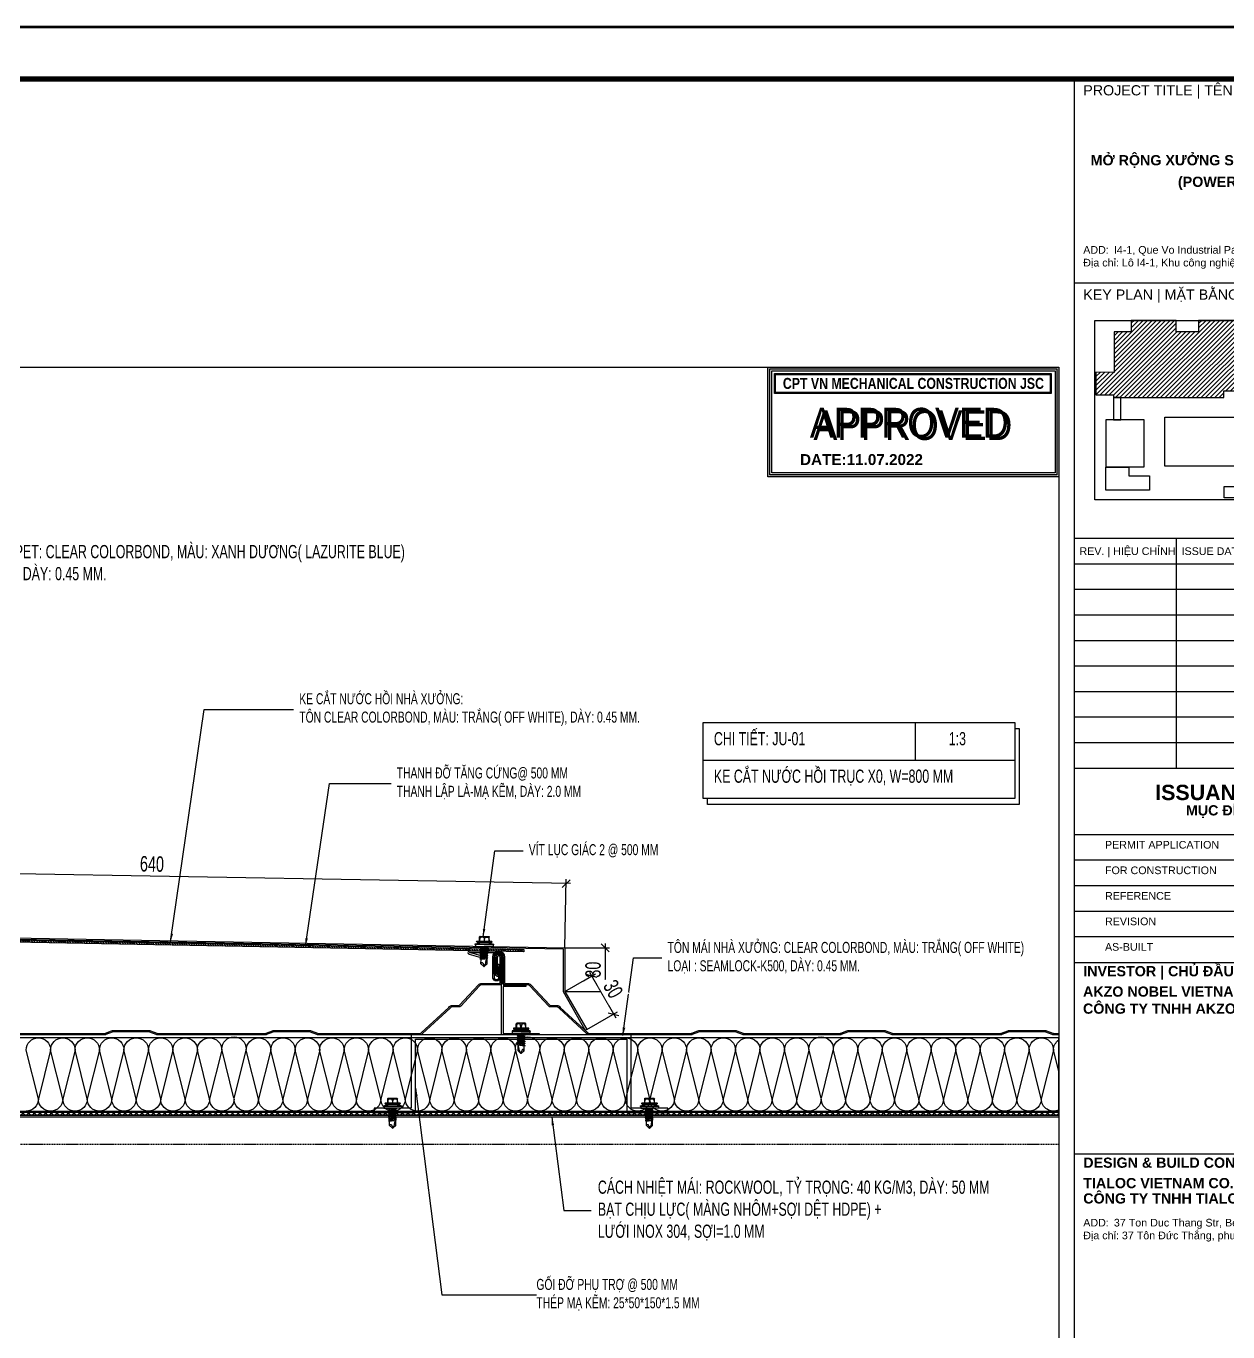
# Model space of a CAD drawing. Header units: inches. Extents: x 340055 to 349452, y -34649 to -30845.
# Drawn here: x 345219.5 to 345492.5, y -32587.8 to -32291.3 of the extents above; entities that cross this region are included whole.
import ezdxf
from ezdxf.enums import TextEntityAlignment as Align

# ---------------------------------------------------------------- set-up
doc = ezdxf.new("R2010")
doc.units = ezdxf.units.IN
doc.header["$MEASUREMENT"] = 0
doc.linetypes.add('HIDDEN', pattern=[0.375, 0.25, -0.125])
for name, color, linetype in [('1', 1, 'Continuous'), ('3', 3, 'Continuous'), ('9', 9, 'Continuous'), ('DIM', 8, 'Continuous'), ('flashing', 6, 'Continuous'), ('FLAT BAR', 1, 'Continuous'), ('NET IN', 3, 'Continuous'), ('STRUCTURE', 1, 'Continuous')]:
    doc.layers.add(name, color=color, linetype=linetype)
for name, color, linetype, lineweight in [('TL-TIILE BLOCK A2$0$TL-TITLE BLOCK - TEXT @ 1', 7, 'Continuous', 25), ('TL-TIILE BLOCK A2$0$TL-TITLE BLOCK 1', 7, 'Continuous', 50), ('TL-TIILE BLOCK A2$0$TL-TITLE BLOCK 2', 7, 'Continuous', 25), ('TL-TITLE BLOCK - TEXT', 7, 'Continuous', 25)]:
    doc.layers.add(name, color=color, linetype=linetype, lineweight=lineweight)
doc.styles.add('2501', font='', dxfattribs={"height": 250})
doc.styles.add('HX3', font='')
doc.styles.add('ST1H', font='vnshxh.shx', dxfattribs={"width": 0.7})
doc.styles.add('TL-TIILE BLOCK A2$0$MEP-TEXT T.BLOCK 1', font='arial.ttf', dxfattribs={"height": 1.5})
doc.styles.add('TL-TIILE BLOCK A2$0$MEP-TEXT T.BLOCK 2', font='arial.ttf')
doc.styles.add('TL-TIILE BLOCK A2$0$MEP-TEXT T.BLOCK 3', font='arial.ttf', dxfattribs={"height": 3})
doc.styles.get('2501').set_extended_font_data('.VnArialH', bold=True)
doc.styles.get('HX3').set_extended_font_data('.VnBlackH')
doc.dimstyles.new('3', dxfattribs={"dimtxt": 3.5, "dimasz": 1.8, "dimexe": 1, "dimexo": 0, "dimgap": 1, "dimtad": 1, "dimdec": 0, "dimlfac": 3, "dimzin": 0, "dimdsep": 46, "dimtxsty": 'ST1H', "dimblk": 'OBLIQUE', "dimcen": 1, "dimdle": 1, "dimclrd": 8, "dimclre": 8, "dimclrt": 3, "dimadec": 0, "dimazin": 0, "dimtfac": 1, "dimtdec": 0, "dimtix": 1, "dimtofl": 0, "dimtmove": 1, "dimatfit": 3, "dimfxl": 0, "dimtolj": 1, "dimtzin": 0, "dimlwd": -1, "dimlwe": -1, "dimarcsym": 0})

# ---------------------------------------------------------------- blocks, each defined once
blk = doc.blocks.new('Short_Self_drilling')
at = {"layer": 'STRUCTURE', "color": 1, "linetype": 'Continuous'}
for p, q in [((6.43, 1.74), (-6.43, 1.73)), ((5.14, 3.76), (-5.14, 3.75)), ((-2.57, 2.9), (-5.14, 2.9)), ((-3.43, 3.75), (-3.43, 6.75)), ((3, 7.19), (-3, 7.18)), ((2.57, 2.9), (-2.57, 2.9)), ((-2.14, 2.8), (-2.14, 2.9)), ((6.25, 0), (0, 0)), ((2.15, 2.8), (2.15, 2.9)), ((2.16, -0.5), (2.15, 0.01)), ((5.14, 2.9), (2.57, 2.9)), ((3.43, 3.76), (3.42, 6.76)), ((2.99, -1.17), (-2.7, -0.23)), ((2.99, -2.7), (-2.7, -1.76)), ((2.99, -4.23), (-2.7, -3.28)), ((2.99, -5.75), (-2.7, -4.81)), ((2.99, -7.28), (-2.7, -6.33)), ((-1.91, -7.99), (-2.7, -7.86)), ((-2.14, -1.38), (-2.14, -0.87)), ((-2.14, -2.91), (-2.14, -2.39)), ((-2.14, -4.43), (-2.14, -3.92)), ((-2.13, -5.96), (-2.14, -5.44)), ((-2.14, -12.33), (-2.14, -8.48)), ((-2.13, -7.49), (-2.13, -6.97)), ((3, -8.8), (-1.14, -8.12)), ((2.15, -12.31), (2.15, -9.14)), ((2.16, -2.03), (2.16, -1.51)), ((2.16, -3.55), (2.16, -3.04)), ((2.16, -5.08), (2.16, -4.56)), ((2.16, -6.6), (2.16, -6.09)), ((2.16, -8.13), (2.16, -7.61))]:
    blk.add_line(p, q, dxfattribs=at)
blk.add_lwpolyline([(6.43, 1.31), (6.43, 1.74), (2.14, 2.81), (-2.14, 2.8), (-6.43, 1.73), (-6.43, 1.3)], close=True, dxfattribs=at)
for points in [[(-6.43, 1.3, -0.088869), (-6.25, 0), (0, 0)], [(-0.13, 3.76), (-0.33, 6.23, 0.338878), (-3.14, 6.23), (-3.33, 3.75)], [(3.3, 3.76), (3.1, 6.23, 0.338878), (0.29, 6.23), (0.1, 3.76)], [(-0.08, -14.04), (-1.04, -12.24, -0.148657), (-1.4, -11.2), (-1.95, -7.72, -0.815006), (-1.21, -7.77, 0.150833), (-0.85, -8.68)], [(2.15, -12.31), (0.17, -14.24, -0.333596), (-0.17, -14.24), (-2.14, -12.33)], [(2.15, -12.31), (1.71, -11.7, 0.52242), (0.88, -11.71), (-0.17, -14.24)]]:
    blk.add_lwpolyline(points, format="xyb", dxfattribs=at)
for points in [[(2.99, -1.17), (2.16, -1.51), (-2.14, -0.85), (-2.7, -0.23), (-2.36, 0)], [(2.99, -2.7), (2.16, -3.04), (-2.14, -2.37), (-2.7, -1.76), (-2.14, -1.38), (2.16, -2.03), (2.99, -2.7)], [(2.99, -4.23), (2.16, -4.56), (-2.14, -3.9), (-2.7, -3.28), (-2.14, -2.91), (2.16, -3.55), (2.99, -4.23)], [(2.99, -5.75), (2.16, -6.09), (-2.14, -5.43), (-2.7, -4.81), (-2.14, -4.43), (2.16, -5.08), (2.99, -5.75)], [(2.99, -7.28), (2.16, -7.62), (-2.14, -6.95), (-2.7, -6.33), (-2.13, -5.96), (2.16, -6.6), (2.99, -7.28)], [(-1.82, -8.53), (-2.14, -8.48), (-2.7, -7.86), (-2.13, -7.49), (-1.83, -7.53)], [(-1.26, -7.62), (2.16, -8.13), (3, -8.8)], [(-1.18, 0), (2.16, -0.5), (2.99, -1.17)], [(3, -8.8), (2.16, -9.14), (-0.85, -8.68)]]:
    blk.add_lwpolyline(points, dxfattribs=at)
for centre, radius, start, end in [((-4.99, 3.32), 0.455, 109.79487, 250.26739), ((-3, 6.75), 0.429, 90.03113, 180.03113), ((3, 6.76), 0.429, 0.03113, 90.03113), ((5.07, 3.33), 0.435, 279.72757, 80.33469), ((9.99, 0.17), 3.74, 162.29632, 182.61031)]:
    blk.add_arc(centre, radius, start, end, dxfattribs=at)
blk = doc.blocks.new('A$C67844AE1')
at = {"color": 3, "ltscale": 15}
blk.add_lwpolyline([(0.2363, 0.4669), (0.08, 0.4669, -0.414214), (0.07, 0.4769), (0.07, 0.6571, 1), (0.01, 0.6571), (0.01, 0.5129, 0.564916), (0.0397, 0.5129), (0.0397, 0.5925), (0.0499, 0.5925), (0.0499, 0.5129, -0.737932), (0.0001, 0.5129), (0, 0.6571, -1), (0.08, 0.6571), (0.08, 0.4769), (0.2363, 0.4769, -0.207596), (0.2582, 0.4674), (0.3864, 0.3304, 0.207596), (0.3937, 0.3272), (0.4345, 0.3272, -0.246585), (0.4592, 0.3143), (0.6473, 0.1416, 0.246585), (0.6555, 0.1372), (1.3511, 0.1372, 0.095415), (1.3548, 0.138), (1.3977, 0.1551, -0.095415), (1.4088, 0.1572), (1.6511, 0.1572, -0.095415), (1.6623, 0.1551), (1.7051, 0.138, 0.095415), (1.7088, 0.1372), (2.3661, 0.1372, 0.095415), (2.3698, 0.138), (2.4127, 0.1551, -0.095415), (2.4238, 0.1572), (2.6661, 0.1572, -0.095415), (2.6773, 0.1551), (2.7201, 0.138, 0.095415), (2.7238, 0.1372), (3.4611, 0.1372, 0.095415), (3.4648, 0.138), (3.5077, 0.1551, -0.095415), (3.5188, 0.1572), (3.7611, 0.1572, -0.095415), (3.7723, 0.1551), (3.8151, 0.138, 0.095415), (3.8188, 0.1372), (4.5145, 0.1372, 0.246585), (4.5227, 0.1416), (4.7108, 0.3143, -0.246585), (4.7355, 0.3272), (4.7763, 0.3272, 0.207596), (4.7836, 0.3304), (4.9118, 0.4674, -0.207596), (4.9337, 0.4769), (5.06, 0.4769), (5.06, 0.6572, 1), (5.04, 0.6572), (5.04, 0.5373, 1), (5.0457, 0.5373, -0.067331), (5.0406, 0.5683), (5.0406, 0.6095), (5.05, 0.6095), (5.05, 0.5687, 0.039103), (5.0557, 0.5373, -1), (5.03, 0.5373), (5.03, 0.6572, -1), (5.07, 0.6572), (5.07, 0.4769, -0.414214), (5.06, 0.4669), (4.9337, 0.4669, 0.207596), (4.9191, 0.4606), (4.7909, 0.3236, -0.207596), (4.7763, 0.3172), (4.7355, 0.3172, 0.246585), (4.719, 0.3086), (4.5309, 0.1359, -0.246585), (4.5145, 0.1272), (3.8188, 0.1272, -0.095415), (3.8114, 0.1287), (3.7686, 0.1458, 0.095415), (3.7611, 0.1472), (3.5188, 0.1472, 0.095415), (3.5114, 0.1458), (3.4686, 0.1287, -0.095415), (3.4611, 0.1272), (2.7238, 0.1272, -0.095415), (2.7164, 0.1287), (2.6736, 0.1458, 0.095415), (2.6661, 0.1472), (2.4238, 0.1472, 0.095415), (2.4164, 0.1458), (2.3736, 0.1287, -0.095415), (2.3661, 0.1272), (1.7088, 0.1272, -0.095415), (1.7014, 0.1287), (1.6586, 0.1458, 0.095415), (1.6511, 0.1472), (1.4088, 0.1472, 0.095415), (1.4014, 0.1458), (1.3586, 0.1287, -0.095415), (1.3511, 0.1272), (0.6555, 0.1272, -0.246585), (0.639, 0.1359), (0.4509, 0.3086, 0.246585), (0.4345, 0.3172), (0.3937, 0.3172, -0.207596), (0.3791, 0.3236), (0.2509, 0.4606, 0.207596)], format="xyb", close=True, dxfattribs=at)
at = {"layer": 'FLAT BAR'}
blk.add_lwpolyline([(0.07, 0.6571, 1), (0.03, 0.6571), (0.03, 0.5406), (0.02, 0.5406), (0.02, 0.6571, -1), (0.08, 0.6571), (0.08, 0.4669), (0.2354, 0.4669), (0.2354, 0.4569), (0.08, 0.4569), (0.08, 0.1372), (0.3247, 0.1372), (0.3247, 0.1272), (0.07, 0.1272)], format="xyb", close=True, dxfattribs=at)
at = {"color": 1, "xscale": 0.009599999951805768, "yscale": 0.009599999951805768, "zscale": 0.009599999951805768, "rotation": 359.9688729209767}
blk.add_blockref('Short_Self_drilling', (0.2121, 0.1372), dxfattribs=at)
blk = doc.blocks.new('A$C474F1087')
at = {"color": 9, "ltscale": 0.5}
for points in [[(0, 13.89, -1), (5.56, 13.89), (2.78, 2.78)], [(11.11, 13.89), (8.33, 2.78), (5.56, 13.89, -1)], [(11.11, 13.89, -1), (16.67, 13.89), (13.89, 2.78)], [(16.67, 13.89, -1), (22.22, 13.89), (19.44, 2.78)], [(27.78, 13.89), (25, 2.78), (22.22, 13.89, -1)], [(27.78, 13.89, -1), (33.33, 13.89), (30.56, 2.78)], [(33.33, 13.89, -1), (38.89, 13.89), (36.11, 2.78)], [(44.44, 13.89), (41.67, 2.78), (38.89, 13.89, -1)], [(44.44, 14.11, -1), (49.99, 14.11), (47.21, 2.99)], [(50, 13.89, -1), (55.56, 13.89), (52.78, 2.78)], [(61.11, 13.89), (58.33, 2.78), (55.56, 13.89, -1)], [(61.11, 13.89, -1), (66.67, 13.89), (63.89, 2.78)]]:
    blk.add_lwpolyline(points, format="xyb", close=True, dxfattribs=at)
for points in [[(13.89, 2.78, -1), (8.33, 2.78, -1), (2.78, 2.78, -0.414214), (0, 0, -0.414214)], [(30.56, 2.78, -1), (25, 2.78, -1), (19.44, 2.78, -1), (13.89, 2.78)], [(50, 0, -0.414214), (47.22, 2.78, -1), (41.67, 2.78, -1), (36.11, 2.78, -1), (30.56, 2.78)], [(63.89, 2.78, -1), (58.33, 2.78, -1), (52.78, 2.78, -0.414214), (50, 0, -0.414214)], [(66.67, 0, -0.414214), (63.89, 2.78)]]:
    blk.add_lwpolyline(points, format="xyb", dxfattribs=at)
blk = doc.blocks.new('_Oblique')
at = {"color": 0, "linetype": 'ByBlock', "lineweight": -2}
blk.add_line((-0.5, -0.5), (0.5, 0.5), dxfattribs=at)
blk = doc.blocks.new('*D560')
at = {"color": 8, "linetype": 'Continuous', "transparency": 16777216}
for p, q in [((345351.07, -32499.64), (345351.07, -32511.54)), ((345341.91, -32500.64), (345352.07, -32500.64)), ((345341.91, -32510.54), (345352.07, -32510.54))]:
    blk.add_line(p, q, dxfattribs=at)
at = {"layer": 'Defpoints', "color": 0, "transparency": 16777216}
for p in [(345341.91, -32500.64), (345341.91, -32510.54), (345351.07, -32510.54)]:
    blk.add_point(p, dxfattribs=at)
at = {"color": 8, "transparency": 16777216, "xscale": 1.8, "yscale": 1.8, "zscale": 1.8}
for p, rotation in [((345351.07, -32500.64), 90), ((345351.07, -32510.54), 270)]:
    blk.add_blockref('_Oblique', p, dxfattribs=dict(at, rotation=rotation))
at = {"color": 3, "transparency": 16777216, "insert": (345348.32, -32505.59), "char_height": 3.5, "attachment_point": 5, "rotation": 90, "style": 'ST1H', "bg_fill": 3, "box_fill_scale": 1.25, "bg_fill_color": 256, "bg_fill_true_color": 13158600, "bg_fill_transparency": 0}
blk.add_mtext('\\A1;30', dxfattribs=at)
blk = doc.blocks.new('*D561')
at = {"color": 8, "linetype": 'Continuous', "transparency": 16777216}
for p, q in [((345341.91, -32510.54), (345348.86, -32506.54)), ((345347.5, -32506.18), (345353.46, -32516.56)), ((345346.88, -32519.18), (345353.83, -32515.19))]:
    blk.add_line(p, q, dxfattribs=at)
at = {"layer": 'Defpoints', "color": 0, "transparency": 16777216}
for p in [(345341.91, -32510.54), (345352.96, -32515.69), (345346.88, -32519.18)]:
    blk.add_point(p, dxfattribs=at)
at = {"color": 8, "transparency": 16777216, "xscale": 1.8, "yscale": 1.8, "zscale": 1.8}
for p, rotation in [((345348, -32507.04), 119.883749739295), ((345352.96, -32515.69), 299.883749739295)]:
    blk.add_blockref('_Oblique', p, dxfattribs=dict(at, rotation=rotation))
at = {"color": 3, "transparency": 16777216, "insert": (345352.86, -32509.99), "char_height": 3.5, "attachment_point": 5, "rotation": 299.8837, "style": 'ST1H', "bg_fill": 3, "box_fill_scale": 1.25, "bg_fill_color": 256, "bg_fill_true_color": 13158600, "bg_fill_transparency": 0}
blk.add_mtext('\\A1;30', dxfattribs=at)
blk = doc.blocks.new('*D562')
at = {"color": 8, "linetype": 'Continuous', "transparency": 16777216}
for p, q in [((345153.71, -32497.26), (345154, -32481.66)), ((345343.17, -32486.06), (345152.98, -32482.64)), ((345341.91, -32500.64), (345342.19, -32485.05))]:
    blk.add_line(p, q, dxfattribs=at)
at = {"layer": 'Defpoints', "color": 0, "transparency": 16777216}
for p in [(345153.98, -32482.66), (345153.71, -32497.26), (345341.91, -32500.64)]:
    blk.add_point(p, dxfattribs=at)
at = {"color": 8, "transparency": 16777216, "xscale": 1.8, "yscale": 1.8, "zscale": 1.8}
for p, rotation in [((345153.98, -32482.66), 178.96854142891), ((345342.17, -32486.05), 358.96854142891)]:
    blk.add_blockref('_Oblique', p, dxfattribs=dict(at, rotation=rotation))
at = {"color": 3, "transparency": 16777216, "insert": (345248.13, -32481.6), "char_height": 3.5, "attachment_point": 5, "rotation": 358.9685, "style": 'ST1H', "bg_fill": 3, "box_fill_scale": 1.25, "bg_fill_color": 256, "bg_fill_true_color": 13158600, "bg_fill_transparency": 0}
blk.add_mtext('\\A1;640', dxfattribs=at)
blk = doc.blocks.new('DAUKIEMSOAT')
at = {"layer": '1'}
h = blk.add_hatch(color=10, dxfattribs=at)
h.dxf.hatch_style = 1
h.paths.add_polyline_path([(-1009.3, -10752.83), (-1009.3, -10728.79), (-944.11, -10728.79), (-944.11, -10752.83)], flags=16)
h.paths.add_polyline_path([(-1009.73, -10753.26), (-1009.73, -10728.36), (-943.68, -10728.36), (-943.68, -10753.26)])
h = blk.add_hatch(color=10, dxfattribs=at)
h.dxf.hatch_style = 1
h.paths.add_polyline_path([(-945.66, -10734.13), (-1008.05, -10734.13), (-1008.05, -10730.05), (-945.66, -10730.05)], flags=16)
h.paths.add_polyline_path([(-945.4, -10729.86), (-945.4, -10734.33), (-1008.24, -10734.33), (-1008.24, -10729.86)])
at = {"layer": '1', "color": 10}
for points in [[(-1009.73, -10753.26), (-1009.73, -10728.36), (-943.68, -10728.36), (-943.68, -10753.26)], [(-1009.3, -10752.83), (-1009.3, -10728.79), (-944.11, -10728.79), (-944.11, -10752.83)], [(-1008.87, -10752.4), (-1008.87, -10729.22), (-944.54, -10729.22), (-944.54, -10752.4)], [(-945.4, -10729.86), (-945.4, -10734.33), (-1008.24, -10734.33), (-1008.24, -10729.86)], [(-945.66, -10734.13), (-1008.05, -10734.13), (-1008.05, -10730.05), (-945.66, -10730.05)]]:
    blk.add_lwpolyline(points, close=True, dxfattribs=at)
at = {"layer": '1', "color": 10, "style": '2501', "width": 0.8}
blk.add_text('CPT VN MECHANICAL CONSTRUCTION JSC', height=2.5, dxfattribs=at).set_placement((-1006.34, -10733.32))
at = {"layer": '1', "color": 10, "style": 'HX3', "width": 0.9}
blk.add_text('APPROVED', height=6.75, dxfattribs=at).set_placement((-977.64, -10744.37), align=Align.CENTER)
at = {"layer": '1', "color": 251, "linetype": 'Continuous', "true_color": 0x645e5e, "style": 'HX3', "width": 0.9}
blk.add_text('APPROVED', height=6.75, dxfattribs=at).set_placement((-976.82, -10744.92), align=Align.CENTER)
at = {"layer": '1', "color": 10, "style": '2501'}
blk.add_attdef('DATE', text='', height=2.48, dxfattribs=at).set_placement((-1002.45, -10749.37), align=Align.MIDDLE_LEFT)
blk = doc.blocks.new('A$C57dc6cef')
at = {"layer": 'DIM', "color": 1}
blk.add_blockref('DAUKIEMSOAT', (1009.73, 10753.26), dxfattribs=at).add_auto_attribs({'DATE': 'DATE:11.07.2022'})
blk = doc.blocks.new('A$Cc64c765f')
at = {"layer": '9'}
blk.add_blockref('A$C57dc6cef', (-1.75, 0), dxfattribs=at)
blk = doc.blocks.new('kt kien truc 1')
at = {"layer": 'TL-TITLE BLOCK - TEXT', "ltscale": 5}
h = blk.add_hatch(dxfattribs=at)
h.set_pattern_fill('ANSI31', color=252, scale=5)
h.set_pattern_definition([(45, (0.60566, 1.00843), (-0.44194174, 0.44194174), [])])
h.paths.add_polyline_path([(545.12, 360.52), (542.22, 360.52), (542.22, 362.74), (533.38, 362.74), (533.38, 360.49), (529, 360.49), (529, 362.74), (520.15, 362.74), (520.15, 360.49), (516.81, 360.49), (516.81, 352.55), (513.24, 352.56), (513.24, 348.16), (516.7, 348.16), (516.7, 347.6), (538.32, 347.6), (538.32, 348.92), (545.12, 348.92)])
at = {"layer": 'Defpoints', "color": 8}
blk.add_lwpolyline([(0, 0), (594, 0), (594, 420), (0, 420)], close=True, dxfattribs=at)
at = {"layer": 'TL-TIILE BLOCK A2$0$TL-TITLE BLOCK 1', "const_width": 1}
blk.add_lwpolyline([(20, 10), (579, 10), (584, 15), (584, 405), (579, 410), (20, 410), (15, 405), (15, 15)], close=True, dxfattribs=at)
at = {"layer": 'TL-TIILE BLOCK A2$0$TL-TITLE BLOCK 2'}
for p, q in [((509, 410), (509, 10)), ((584, 370), (509, 370)), ((584, 320), (509, 320)), ((584, 320), (509, 320)), ((529, 320), (529, 275)), ((584, 315), (509, 315)), ((584, 310), (509, 310)), ((584, 305), (509, 305)), ((584, 300), (509, 300)), ((584, 295), (509, 295)), ((584, 290), (509, 290)), ((584, 285), (509, 285)), ((584, 280), (509, 280)), ((584, 275), (509, 275)), ((584, 262), (509, 262)), ((584, 257), (509, 257)), ((584, 252), (509, 252)), ((584, 247), (509, 247)), ((584, 242), (509, 242)), ((509, 237), (584, 237)), ((509, 199.5), (584, 199.5))]:
    blk.add_line(p, q, dxfattribs=at)
at = {"layer": 'TL-TITLE BLOCK - TEXT'}
for points in [[(513.08, 362.74), (578.82, 362.74), (578.82, 327.57), (513.08, 327.57)], [(518.14, 347.6), (516.7, 347.6), (516.7, 343.27), (518.14, 343.27)], [(522.74, 343.27), (515.2, 343.27), (515.2, 334.03), (522.74, 334.03)], [(526.77, 343.77), (548.22, 343.77), (548.22, 334.18), (526.77, 334.18)], [(538.4, 330.18), (551.6, 330.18), (551.6, 327.98), (538.4, 327.98)]]:
    blk.add_lwpolyline(points, close=True, dxfattribs=at)
for points in [[(545.12, 360.52), (542.22, 360.52), (542.22, 362.74), (533.38, 362.74), (533.38, 360.49), (529, 360.49), (529, 362.74), (520.15, 362.74), (520.15, 360.49), (516.81, 360.49), (516.81, 352.55), (513.24, 352.56), (513.24, 348.16), (516.7, 348.16), (516.7, 347.6), (538.32, 347.6), (538.32, 348.92), (545.12, 348.92), (545.12, 360.52)], [(515.19, 333.96), (519.69, 333.96), (519.68, 332.29), (523.77, 332.29), (523.77, 329.49), (515.19, 329.49), (515.19, 333.96), (515.19, 333.96)]]:
    blk.add_lwpolyline(points, dxfattribs=at)
at = {"layer": 'TL-TIILE BLOCK A2$0$TL-TITLE BLOCK - TEXT @ 1', "attachment_point": 1}
for s, width, heights, insert, char_height, style in [('PROJECT TITLE | TÊN DỰ ÁN', 66.5482, [0], (510.78, 408.79), 2, 'TL-TIILE BLOCK A2$0$MEP-TEXT T.BLOCK 2'), ('\\pi0.50923;{\\fArial|b1|i0|c0|p34;MỞ RỘNG XƯỞNG SẢN XUẤT SƠN CÔNG NGHIỆP}', 68.8384, [0], (511.72, 395.1), 2, 'TL-TIILE BLOCK A2$0$MEP-TEXT T.BLOCK 3'), ('\\pi0.50924;{\\fArial|b1|i0|c0|p34;(POWER PROJECT)}', 32.1689, [0], (528.82, 390.88), 2, 'TL-TIILE BLOCK A2$0$MEP-TEXT T.BLOCK 3'), ('ADD:^II4-1, Que Vo Industrial Park, Bac Ninh Province, Viet Nam ', 66.5482, [0], (510.78, 377.29), 1.5, 'TL-TIILE BLOCK A2$0$MEP-TEXT T.BLOCK 1'), ('Địa chỉ: Lô I4-1, Khu công nghiệp Quế Võ, Bắc Ninh, Việt Nam', 66.5482, [0], (510.78, 374.79), 1.5, 'TL-TIILE BLOCK A2$0$MEP-TEXT T.BLOCK 1'), ('KEY PLAN | MẶT BẰNG ĐỊNH VỊ', 66.5482, [0], (510.78, 368.79), 2, 'TL-TIILE BLOCK A2$0$MEP-TEXT T.BLOCK 2'), ('REV. | HIỆU CHỈNH', 37.618, [0], (510.04, 318.29), 1.5, 'TL-TIILE BLOCK A2$0$MEP-TEXT T.BLOCK 1'), ('ISSUE DATE | NGÀY', 37.618, [0], (530.04, 318.29), 1.5, 'TL-TIILE BLOCK A2$0$MEP-TEXT T.BLOCK 1'), ('\\pi11.8638;{\\fArial|b1|i0|c0|p34;ISSUANCE PURPOSE}', 66.5482, [0], (513.01, 271.79), 3, 'TL-TIILE BLOCK A2$0$MEP-TEXT T.BLOCK 3'), ('\\pi17.8812;{\\fArial|b1|i0|c0|p34;MỤC ĐÍCH PHÁT HÀNH}', 66.5482, [0], (513.01, 267.79), 2, 'TL-TIILE BLOCK A2$0$MEP-TEXT T.BLOCK 2'), ('PERMIT APPLICATION ', 44.9946, [0], (515.04, 260.79), 1.5, 'TL-TIILE BLOCK A2$0$MEP-TEXT T.BLOCK 1'), ('FOR CONSTRUCTION', 44.9946, [0], (515.04, 255.79), 1.5, 'TL-TIILE BLOCK A2$0$MEP-TEXT T.BLOCK 1'), ('REFERENCE ', 44.9946, [0], (515.04, 250.79), 1.5, 'TL-TIILE BLOCK A2$0$MEP-TEXT T.BLOCK 1'), ('REVISION', 44.9946, [1.55], (515.04, 245.79), 1.5, 'TL-TIILE BLOCK A2$0$MEP-TEXT T.BLOCK 1'), ('AS-BUILT ', 44.9946, [0], (515.04, 240.79), 1.5, 'TL-TIILE BLOCK A2$0$MEP-TEXT T.BLOCK 1'), ('{\\fArial|b1|i0|c0|p34;INVESTOR | CHỦ ĐẦU TƯ}', 66.5482, [0], (510.78, 236.29), 2, 'TL-TIILE BLOCK A2$0$MEP-TEXT T.BLOCK 2'), ('\\pi5.64586;{\\fArial|b1|i0|c0|p34;AKZO NOBEL VIETNAM CO., LTD\\PCÔNG TY TNHH AKZO NOBEL VIỆT NAM}', 66.5482, [0], (505.09, 232.29), 2, 'TL-TIILE BLOCK A2$0$MEP-TEXT T.BLOCK 2'), ('{\\fArial|b1|i0|c0|p34;DESIGN & BUILD CONTRACTOR | TỔNG THẦU}', 66.5482, [0], (510.78, 198.79), 2, 'TL-TIILE BLOCK A2$0$MEP-TEXT T.BLOCK 2'), ('{\\fArial|b1|i0|c0|p34;TIALOC VIETNAM CO.,LTD}', 66.5482, [0], (510.78, 194.79), 2, 'TL-TIILE BLOCK A2$0$MEP-TEXT T.BLOCK 2'), ('{\\fArial|b1|i0|c0|p34;CÔNG TY TNHH TIALOC VIỆT NAM}', 66.5482, [0], (510.78, 191.79), 2, 'TL-TIILE BLOCK A2$0$MEP-TEXT T.BLOCK 2'), ('ADD:^I37 Ton Duc Thang Str, Ben Nghe Ward, Dictrict 1, Ho Chi Minh City ', 70.4569, [0], (510.78, 186.79), 1.5, 'TL-TIILE BLOCK A2$0$MEP-TEXT T.BLOCK 1'), ('Địa chỉ: 37 Tôn Đức Thắng, phường Bến Nghé, Quận 1, TP. Hồ Chí Minh', 70.522, [0], (510.78, 184.29), 1.5, 'TL-TIILE BLOCK A2$0$MEP-TEXT T.BLOCK 1')]:
    blk.add_mtext_dynamic_manual_height_columns(s, width=width, gutter_width=15, heights=heights, dxfattribs=dict(at, insert=insert, char_height=char_height, style=style))

msp = doc.modelspace()

# ---------------------------------------------------------------- hatches: boundary and pattern name
at = {"true_color": 0xfa051e}
h = msp.add_hatch(dxfattribs=at)
h.set_pattern_fill('ANSI31', color=1, scale=3, angle=90, style=0)
h.set_pattern_definition([(135, (21346.6705, 4798.5053), (-0.26516504294, -0.26516504294), [])])
edge = h.paths.add_edge_path()
edge.add_line((345332.5929, -32501.5066), (345152.8811, -32498.1137))
edge.add_line((345152.8811, -32498.1137), (345152.8811, -32484.7804))
edge.add_line((345152.8811, -32484.7804), (345153.3811, -32484.7804))
edge.add_line((345153.3811, -32484.7804), (345153.3811, -32497.6316))
edge.add_line((345153.3811, -32497.6316), (345332.6111, -32501.0069))
edge.add_line((345332.6111, -32501.0069), (345332.6019, -32501.5067))
at = {"true_color": 0xf2ee0d}
h = msp.add_hatch(dxfattribs=at)
h.set_pattern_fill('ANSI37,_O', color=2, scale=7.272727, angle=-11.415779)
h.set_pattern_definition([(45.00416636, (-245478.504, 33136.0879), (-0.642871089, 0.6427776007), []), (135.00416636, (-245478.504, 33136.0879), (-0.6427776007, -0.642871089), [])])
h.paths.add_polyline_path([(345454.0817, -32538.6208), (345454.0817, -32538.057), (345152.5476, -32538.057), (345152.5476, -32538.6208)])

# ---------------------------------------------------------------- linework, layer by layer
at = {"color": 8}
for points in [[(344884.7438, -32368.7455), (345454.0817, -32368.7455), (345454.0817, -32720.3253), (344884.7438, -32720.3253)], [(345152.6793, -32521.0643), (345152.6793, -32537.731), (345454.0817, -32537.731), (345454.0817, -32521.0643)]]:
    msp.add_lwpolyline(points, close=True, dxfattribs=at)
at = {"color": 1, "true_color": 0xfa051e}
msp.add_lwpolyline([(345332.5929, -32501.5066), (345152.8811, -32498.1137), (345152.8811, -32484.7804), (345153.3811, -32484.7804), (345153.3811, -32497.6316), (345332.6111, -32501.0069), (345332.6019, -32501.5067)], dxfattribs=at)
at = {"color": 3, "ltscale": 15}
for points in [[(345326.8811, -32501.3898), (345320.2274, -32501.3898, 1), (345320.1978, -32502.0681), (345322.8414, -32502.8261), (345322.871, -32502.4876), (345320.2274, -32501.7296), (345326.8811, -32501.7296)], [(345454.0817, -32520.3857), (345452.8429, -32520.3857, -0.09541457), (345452.5953, -32520.3381), (345451.167, -32519.7668, 0.09541457), (345450.9194, -32519.7191), (345442.8429, -32519.7191, 0.09541457), (345442.5953, -32519.7668), (345441.167, -32520.3381, -0.09541457), (345440.9194, -32520.3857), (345416.3429, -32520.3857, -0.09541457), (345416.0953, -32520.3381), (345414.667, -32519.7668, 0.09541457), (345414.4194, -32519.7191), (345406.3429, -32519.7191, 0.09541457), (345406.0953, -32519.7668), (345404.667, -32520.3381, -0.09541457), (345404.4194, -32520.3857), (345382.5095, -32520.3857, -0.09541457), (345382.2619, -32520.3381), (345380.8337, -32519.7668, 0.09541457), (345380.5861, -32519.7191), (345372.5095, -32519.7191, 0.09541457), (345372.2619, -32519.7668), (345370.8337, -32520.3381, -0.09541457), (345370.5861, -32520.3857), (345347.3979, -32520.3857, -0.24658476), (345346.8491, -32520.0976), (345340.5799, -32514.3406, 0.24658476), (345340.0311, -32514.0524), (345338.6704, -32514.0524, -0.20759646), (345338.1835, -32513.8412), (345333.9121, -32509.2748, 0.20759646), (345333.4252, -32509.0635), (345328.2145, -32509.0635, -0.41421356), (345327.8811, -32508.7302), (345327.8811, -32502.7232, 1), (345325.8811, -32502.7232), (345325.8811, -32507.531, 0.564916), (345326.8726, -32507.531), (345326.8726, -32504.8773), (345327.2123, -32504.8773), (345327.2123, -32507.531, -0.73793199), (345325.5499, -32507.531), (345325.5478, -32502.7232, -1), (345328.2145, -32502.7232), (345328.2145, -32508.7302), (345333.4252, -32508.7302, -0.20759646), (345334.1555, -32509.0471), (345338.427, -32513.6135, 0.20759646), (345338.6704, -32513.7191), (345340.0311, -32513.7191, -0.24658476), (345340.8543, -32514.1513), (345347.1235, -32519.9083, 0.24658476), (345347.3979, -32520.0524), (345370.5861, -32520.0524, 0.09541457), (345370.7099, -32520.0286), (345372.1381, -32519.4573, -0.09541457), (345372.5095, -32519.3857), (345380.5861, -32519.3857, -0.09541457), (345380.9575, -32519.4573), (345382.3857, -32520.0286, 0.09541457), (345382.5095, -32520.0524), (345404.4194, -32520.0524, 0.09541457), (345404.5432, -32520.0286), (345405.9715, -32519.4573, -0.09541457), (345406.3429, -32519.3857), (345414.4194, -32519.3857, -0.09541457), (345414.7908, -32519.4573), (345416.2191, -32520.0286, 0.09541457), (345416.3429, -32520.0524), (345440.9194, -32520.0524, 0.09541457), (345441.0432, -32520.0286), (345442.4715, -32519.4573, -0.09541457), (345442.8429, -32519.3857), (345450.9194, -32519.3857, -0.09541457), (345451.2908, -32519.4573), (345452.7191, -32520.0286, 0.09541457), (345452.8429, -32520.0524), (345454.0817, -32520.0524)]]:
    msp.add_lwpolyline(points, format="xyb", dxfattribs=at)
at = {"color": 9, "ltscale": 0.5}
for points in [[(345419.5474, -32523.8346, -1), (345425.103, -32523.8346), (345422.3252, -32534.9457)], [(345430.6586, -32523.8346), (345427.8808, -32534.9457), (345425.103, -32523.8346, -1)], [(345430.6586, -32523.8346, -1), (345436.2141, -32523.8346), (345433.4363, -32534.9457)], [(345436.2141, -32523.8346, -1), (345441.7697, -32523.8346), (345438.9919, -32534.9457)], [(345447.3252, -32523.8346), (345444.5474, -32534.9457), (345441.7697, -32523.8346, -1)], [(345447.3252, -32523.8346, -1), (345452.8808, -32523.8346), (345450.103, -32534.9457)]]:
    msp.add_lwpolyline(points, format="xyb", close=True, dxfattribs=at)
for points in [[(345454.0817, -32528.6383), (345452.8808, -32523.8346, -0.24660815), (345454.0817, -32521.5477, -0.24660815)], [(345433.4363, -32534.9457, -1), (345427.8808, -32534.9457, -1), (345422.3252, -32534.9457, -0.41421356), (345419.5474, -32537.7234, -0.41421356)], [(345450.103, -32534.9457, -1), (345444.5474, -32534.9457, -1), (345438.9919, -32534.9457, -1), (345433.4363, -32534.9457)], [(345454.0817, -32537.4504, -0.5521215), (345450.103, -32534.9457)]]:
    msp.add_lwpolyline(points, format="xyb", dxfattribs=at)
at = {"color": 2, "true_color": 0xf2ee0d}
msp.add_lwpolyline([(345454.0817, -32538.6208), (345454.0817, -32538.057), (345152.5476, -32538.057), (345152.5476, -32538.6208), (345454.0817, -32538.6208)], dxfattribs=at)
at = {"color": 94}
for points in [[(345454.0817, -32538.6208), (345152.5476, -32538.6208), (345152.5476, -32598.6208), (345454.0817, -32598.6208)], [(345454.0817, -32539.1208), (345152.5476, -32539.1208)]]:
    msp.add_lwpolyline(points, dxfattribs=at)
at = {"color": 94, "linetype": 'HIDDEN'}
msp.add_lwpolyline([(345454.0817, -32545.2875), (345152.5476, -32545.2875)], dxfattribs=at)
at = {"layer": 'flashing'}
msp.add_lwpolyline([(345153.3811, -32497.6316), (345153.3811, -32464.0797), (345153.7145, -32464.0797), (345153.7145, -32497.2562), (345341.9113, -32500.6445), (345341.9113, -32510.5383), (345346.8798, -32519.1845), (345346.5513, -32519.3085), (345341.578, -32510.6243), (345341.578, -32500.9588)], close=True, dxfattribs=at)
at = {"layer": 'FLAT BAR'}
msp.add_lwpolyline([(345327.5478, -32502.7234, 1), (345326.2145, -32502.7234), (345326.2145, -32506.6057), (345325.8811, -32506.6057), (345325.8811, -32502.7234, -1), (345327.8811, -32502.7234), (345327.8811, -32509.0638), (345333.0605, -32509.0638), (345333.0605, -32509.3971), (345327.8811, -32509.3971), (345327.8811, -32520.0527), (345336.0384, -32520.0527), (345336.0384, -32520.386), (345327.5478, -32520.386)], format="xyb", close=True, dxfattribs=at)
at = {"layer": 'FLAT BAR', "linetype": 'Continuous'}
msp.add_lwpolyline([(345365.2958, -32537.057), (345356.9625, -32537.057), (345356.9625, -32520.3903), (345306.9625, -32520.3903), (345306.9625, -32537.057), (345298.6291, -32537.057), (345298.6291, -32538.057), (345307.9625, -32538.057), (345307.9625, -32521.3903), (345355.9625, -32521.3903), (345355.9625, -32538.057), (345365.2958, -32538.057)], close=True, dxfattribs=at)

# ---------------------------------------------------------------- block references
msp.add_blockref('A$Cc64c765f', (345389.7781, -32393.6508))
at = {"color": 1}
for p, xscale, yscale, zscale, rotation in [((345323.6044, -32500.3149), -0.3200000000819356, 0.3199999998321346, 0.32, 358.9996687051138), ((345331.9598, -32520.0527), 0.3199999983935269, 0.3199999983935269, 0.3199999983935269, 359.9688729205424), ((345302.7958, -32537.057), -0.3200000000824856, 0.3199999998323619, 0.32, 0.03112738804631476), ((345361.1291, -32537.057), -0.3200000000824856, 0.3199999998323619, 0.32, 0.03112738804631476)]:
    msp.add_blockref('Short_Self_drilling', p, dxfattribs=dict(at, xscale=xscale, yscale=yscale, zscale=zscale, rotation=rotation))
at = {"color": 8, "xscale": 33.33333333395422, "yscale": 33.33333333395422, "zscale": 33.33333333395422}
msp.add_blockref('A$C67844AE1', (345158.5482, -32524.6316), dxfattribs=at)
at = {"color": 8}
for p in [(345219.5481, -32537.7238), (345286.2148, -32537.7238), (345352.8815, -32537.7238)]:
    msp.add_blockref('A$C474F1087', p, dxfattribs=at)

# ---------------------------------------------------------------- leaders
at = {"color": 9}
for points in [[(345355.102, -32520.5157), (345357.5042, -32502.901), (345365.2341, -32502.901)], [(345338.9347, -32539.1208), (345341.6685, -32560.3146), (345349.3984, -32560.3146)]]:
    msp.add_leader(points, dimstyle='3', override={"dimgap": 1, "dimtad": 0}, dxfattribs=at)

# ---------------------------------------------------------------- next in the draw order: texts
at = {"color": 20, "true_color": 0xf25d0d, "insert": (345349.3984, -32560.3146), "char_height": 3, "attachment_point": 4, "style": 'ST1H', "bg_fill": 2}
msp.add_mtext('\\A1;C¸CH NHIÖT M¸I: ROCKWOOL, tû träng: 40 kg/m3, dµy: 50 mm\\PB¹T CHÞU LùC( MµNG NH¤M+SîI DÖT HDPE) +\\PL¦íI INOX 304, SîI=1.0 MM', dxfattribs=at)
at = {"layer": '3', "attachment_point": 4, "style": 'ST1H', "bg_fill": 2}
for s, insert, char_height in [('\\A1;t«n TH¦NG parapet: CLEAR COLORBOND, mµu: Xanh d\xad¬ng( Lazurite blue)\\PLo¹i : 05 SãNG CN, dµy: 0.45 mm.', (345191.4771, -32413.4929), 3), ('\\A1;CHI TIÕT: ju-01', (345375.7521, -32453.157), 3), ('\\A1;ke c¾t n\xadíc håi trôc x0, W=800 MM', (345375.7521, -32461.9867), 3), ('\\A1;t«n m¸i nhµ x\xadëng: CLEAR COLORBOND, mµu: tr¾ng( Off white) \\PLo¹i : SEAMLOCK-K500, dµy: 0.45 mm.', (345365.2341, -32502.901), 2.5), ('\\A1;gèi ®ì phô trî @ 500 mm\\PthÐp m¹ kÏm: 25*50*150*1.5 mm', (345335.445, -32579.4213), 2.5)]:
    msp.add_mtext(s, dxfattribs=dict(at, insert=insert, char_height=char_height))

# ---------------------------------------------------------------- next in the draw order: dimensions: what is measured, and where the dimension line sits
at = {"color": 8}
dim = msp.add_linear_dim(base=(345351.0705, -32510.5383), p1=(345341.9113, -32500.6445), p2=(345341.9113, -32510.5383), angle=90, dimstyle='3', dxfattribs=at)
dim.commit()
dim.dimension.update_dxf_attribs({"geometry": '*D560', "text_midpoint": (345348.3205, -32505.5914)})

# ---------------------------------------------------------------- next in the draw order: linework, layer by layer
at = {"color": 9}
msp.add_line((345421.4371, -32449.4426), (345421.4371, -32458.0672), dxfattribs=at)
for points in [[(345373.2826, -32449.4426), (345444.0722, -32449.4426), (345444.0722, -32466.6918), (345373.2826, -32466.6918)], [(345373.2826, -32449.4426), (345444.0722, -32449.4426), (345444.0722, -32458.0672), (345373.2826, -32458.0672)]]:
    msp.add_lwpolyline(points, close=True, dxfattribs=at)
msp.add_lwpolyline([(345444.0722, -32450.8632), (345445.0948, -32450.8632), (345445.0948, -32468.1124), (345374.3052, -32468.1124), (345374.3052, -32466.6918)], dxfattribs=at)

# ---------------------------------------------------------------- next in the draw order: dimensions: what is measured, and where the dimension line sits
at = {"color": 8}
dim = msp.add_aligned_dim(p1=(345341.9113, -32500.6445), p2=(345153.7145, -32497.2562), distance=-14.601, text='640', dimstyle='3', dxfattribs=at)
dim.commit()
dim.dimension.update_dxf_attribs({"geometry": '*D562', "text_midpoint": (345248.1252, -32481.6021)})
dim = msp.add_aligned_dim(p1=(345341.9113, -32510.5383), p2=(345346.8798, -32519.1845), distance=7.0172, dimstyle='3', dxfattribs=at)
dim.commit()
dim.dimension.update_dxf_attribs({"geometry": '*D561', "text_midpoint": (345352.8641, -32509.995)})

# ---------------------------------------------------------------- next in the draw order: leaders
at = {"color": 9}
msp.add_leader([(345307.9625, -32532.5166), (345313.995, -32579.4213), (345335.445, -32579.4213)], dimstyle='3', override={"dimgap": 1, "dimtad": 0}, dxfattribs=at)

# ---------------------------------------------------------------- next in the draw order: texts
at = {"layer": '3', "insert": (345429.0963, -32453.157), "char_height": 3, "attachment_point": 4, "style": 'ST1H', "bg_fill": 2}
msp.add_mtext('\\A1;1:3', dxfattribs=at)

# ---------------------------------------------------------------- next in the draw order: leaders
at = {"color": 9}
for points in [[(345252.3741, -32499.2095), (345260.0016, -32446.5308), (345281.5984, -32446.5308)], [(345282.9721, -32500.2492), (345288.4295, -32463.2877), (345303.7282, -32463.2877)], [(345323.3206, -32498.1462), (345325.9839, -32478.6174), (345333.7137, -32478.6174)]]:
    msp.add_leader(points, dimstyle='3', override={"dimgap": 1, "dimtad": 0}, dxfattribs=at)

# ---------------------------------------------------------------- next in the draw order: texts
at = {"layer": '3', "char_height": 2.5, "attachment_point": 4, "style": 'ST1H', "bg_fill": 2}
for s, insert in [('\\A1;ke c¾t n\xadíc håi nhµ x\xadëng: \\Pt«n CLEAR COLORBOND, mµu: tr¾ng( Off white), dµy: 0.45 mm.', (345281.5984, -32446.5308)), ('\\A1;THANH §ì T¡NG CøNG@ 500 MM\\PTHANH LËP Lµ-M¹ KÏM, DµY: 2.0 MM', (345303.7282, -32463.2877)), ('\\A1;vÝt lôc gi¸c 2 @ 500 mm', (345333.7137, -32478.6174))]:
    msp.add_mtext(s, dxfattribs=dict(at, insert=insert))

# ---------------------------------------------------------------- next in the draw order: linework, layer by layer
at = {"layer": 'NET IN'}
msp.add_lwpolyline([(344867.3504, -32291.3349), (345556.1302, -32291.3349), (345556.1302, -32777.9354), (344867.3504, -32777.9354)], close=True, dxfattribs=at)

# ---------------------------------------------------------------- next in the draw order: block references
at = {"layer": '3', "xscale": 1.159562065285868, "yscale": 1.159562065285868, "zscale": 1.159562065285868}
msp.add_blockref('kt kien truc 1', (344867.3504, -32778.7665), dxfattribs=at)

doc.saveas('drawing.dxf')
